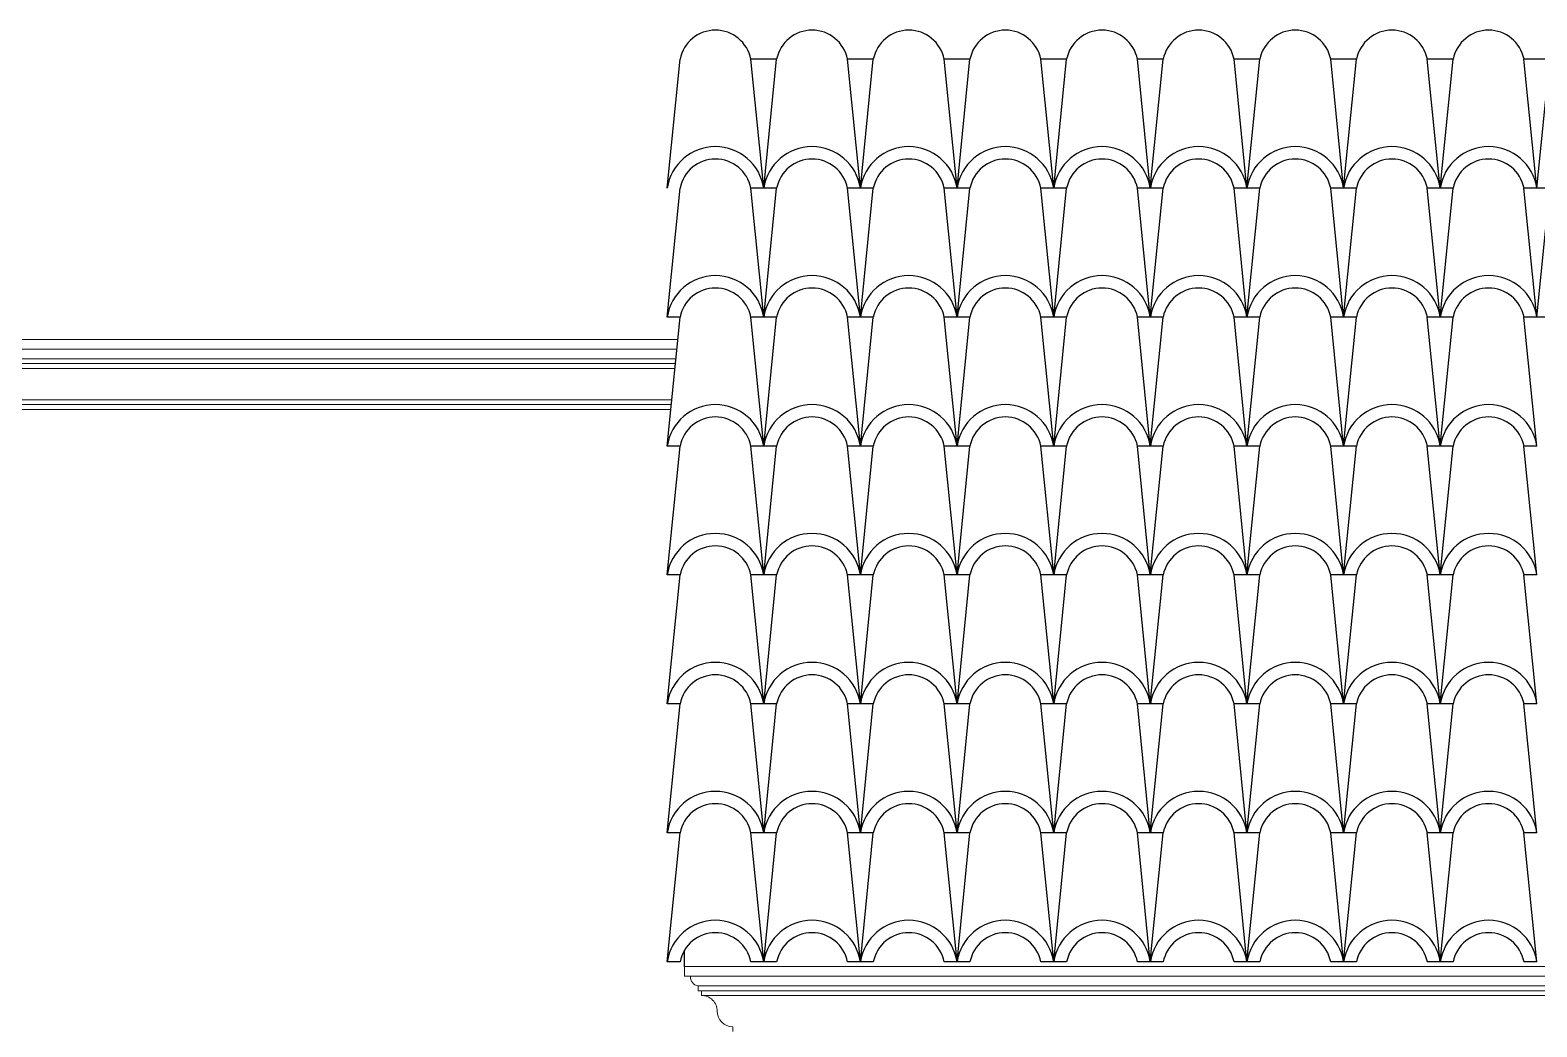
# Model space of a CAD drawing. Header units: millimetres. Extents: x 238 to 272, y 215.7 to 235.8.
# Drawn here: x 265.687 to 267.851, y 222.19 to 223.62 of the extents above; entities that cross this region are included whole.
import ezdxf

# ---------------------------------------------------------------- set-up
doc = ezdxf.new("R2010")
doc.units = ezdxf.units.MM
doc.linetypes.add('CENTER2', pattern=[28.575, 19.05, -3.175, 3.175, -3.175])
doc.layers.add('1', color=1, linetype='CENTER2')
for name, color, linetype, lineweight in [('fachada c 4', 4, 'Continuous', 15), ('muebles', 6, 'Continuous', 5), ('muros', 7, 'Continuous', 25)]:
    doc.layers.add(name, color=color, linetype=linetype, lineweight=lineweight)

msp = doc.modelspace()

# ---------------------------------------------------------------- linework, layer by layer
at = {"layer": '1'}
for p, q in [((266.6022, 223.3934), (266.6207, 223.5785)), ((266.741, 223.3934), (266.7225, 223.5785)), ((266.741, 223.5785), (266.7225, 223.5785)), ((266.741, 223.5785), (266.7225, 223.5785)), ((266.741, 223.3934), (266.7595, 223.5785)), ((266.7595, 223.5785), (266.741, 223.5785)), ((266.7595, 223.5785), (266.741, 223.5785)), ((266.8798, 223.3934), (266.8613, 223.5785)), ((266.8798, 223.5785), (266.8613, 223.5785)), ((266.8798, 223.5785), (266.8613, 223.5785)), ((266.8798, 223.3934), (266.8983, 223.5785)), ((266.8983, 223.5785), (266.8798, 223.5785)), ((266.8983, 223.5785), (266.8798, 223.5785)), ((267.0186, 223.3934), (267.0001, 223.5785)), ((267.0186, 223.5785), (267.0001, 223.5785)), ((267.0186, 223.5785), (267.0001, 223.5785)), ((267.0186, 223.3934), (267.0371, 223.5785)), ((267.0371, 223.5785), (267.0186, 223.5785)), ((267.0371, 223.5785), (267.0186, 223.5785)), ((267.1574, 223.3934), (267.1389, 223.5785)), ((267.1574, 223.5785), (267.1389, 223.5785)), ((267.1574, 223.5785), (267.1389, 223.5785)), ((267.1574, 223.3934), (267.1759, 223.5785)), ((267.1759, 223.5785), (267.1574, 223.5785)), ((267.1759, 223.5785), (267.1574, 223.5785)), ((267.2962, 223.3934), (267.2777, 223.5785)), ((267.2962, 223.5785), (267.2777, 223.5785)), ((267.2962, 223.5785), (267.2777, 223.5785)), ((267.2962, 223.3934), (267.3147, 223.5785)), ((267.3147, 223.5785), (267.2962, 223.5785)), ((267.3147, 223.5785), (267.2962, 223.5785)), ((267.435, 223.3934), (267.4165, 223.5785)), ((267.435, 223.5785), (267.4165, 223.5785)), ((267.435, 223.5785), (267.4165, 223.5785)), ((267.435, 223.3934), (267.4535, 223.5785)), ((267.4535, 223.5785), (267.435, 223.5785)), ((267.4535, 223.5785), (267.435, 223.5785)), ((267.5738, 223.3934), (267.5553, 223.5785)), ((267.5738, 223.5785), (267.5553, 223.5785)), ((267.5738, 223.5785), (267.5553, 223.5785)), ((267.5738, 223.3934), (267.5923, 223.5785)), ((267.5923, 223.5785), (267.5738, 223.5785)), ((267.5923, 223.5785), (267.5738, 223.5785)), ((267.7126, 223.3934), (267.694, 223.5785)), ((267.7126, 223.5785), (267.694, 223.5785)), ((267.7126, 223.5785), (267.694, 223.5785)), ((267.7126, 223.3934), (267.7311, 223.5785)), ((267.7311, 223.5785), (267.7126, 223.5785)), ((267.7311, 223.5785), (267.7126, 223.5785)), ((267.8514, 223.3934), (267.8328, 223.5785)), ((267.8514, 223.5785), (267.8328, 223.5785)), ((267.8514, 223.5785), (267.8328, 223.5785)), ((267.8514, 223.5785), (267.8328, 223.5785)), ((267.8514, 223.5785), (267.8328, 223.5785)), ((267.8514, 223.3934), (267.8699, 223.5785)), ((267.8699, 223.5785), (267.8514, 223.5785)), ((267.8699, 223.5785), (267.8514, 223.5785)), ((266.6022, 223.2084), (266.6207, 223.3934)), ((266.741, 223.3934), (266.7225, 223.3934)), ((266.741, 223.3934), (266.7225, 223.3934)), ((266.741, 223.2084), (266.7225, 223.3934)), ((266.7595, 223.3934), (266.741, 223.3934)), ((266.7595, 223.3934), (266.741, 223.3934)), ((266.741, 223.2084), (266.7595, 223.3934)), ((266.8798, 223.3934), (266.8613, 223.3934)), ((266.8798, 223.3934), (266.8613, 223.3934)), ((266.8798, 223.2084), (266.8613, 223.3934)), ((266.8983, 223.3934), (266.8798, 223.3934)), ((266.8983, 223.3934), (266.8798, 223.3934)), ((266.8798, 223.2084), (266.8983, 223.3934)), ((267.0186, 223.3934), (267.0001, 223.3934)), ((267.0186, 223.3934), (267.0001, 223.3934)), ((267.0186, 223.2084), (267.0001, 223.3934)), ((267.0371, 223.3934), (267.0186, 223.3934)), ((267.0371, 223.3934), (267.0186, 223.3934)), ((267.0186, 223.2084), (267.0371, 223.3934)), ((267.1574, 223.3934), (267.1389, 223.3934)), ((267.1574, 223.3934), (267.1389, 223.3934)), ((267.1574, 223.2084), (267.1389, 223.3934)), ((267.1759, 223.3934), (267.1574, 223.3934)), ((267.1759, 223.3934), (267.1574, 223.3934)), ((267.1574, 223.2084), (267.1759, 223.3934)), ((267.2962, 223.3934), (267.2777, 223.3934)), ((267.2962, 223.3934), (267.2777, 223.3934)), ((267.2962, 223.2084), (267.2777, 223.3934)), ((267.3147, 223.3934), (267.2962, 223.3934)), ((267.3147, 223.3934), (267.2962, 223.3934)), ((267.2962, 223.2084), (267.3147, 223.3934)), ((267.435, 223.3934), (267.4165, 223.3934)), ((267.435, 223.3934), (267.4165, 223.3934)), ((267.435, 223.2084), (267.4165, 223.3934)), ((267.4535, 223.3934), (267.435, 223.3934)), ((267.4535, 223.3934), (267.435, 223.3934)), ((267.435, 223.2084), (267.4535, 223.3934)), ((267.5738, 223.3934), (267.5553, 223.3934)), ((267.5738, 223.3934), (267.5553, 223.3934)), ((267.5738, 223.2084), (267.5553, 223.3934)), ((267.5923, 223.3934), (267.5738, 223.3934)), ((267.5923, 223.3934), (267.5738, 223.3934)), ((267.5738, 223.2084), (267.5923, 223.3934)), ((267.7126, 223.3934), (267.694, 223.3934)), ((267.7126, 223.3934), (267.694, 223.3934)), ((267.7126, 223.2084), (267.694, 223.3934)), ((267.7311, 223.3934), (267.7126, 223.3934)), ((267.7311, 223.3934), (267.7126, 223.3934)), ((267.7126, 223.2084), (267.7311, 223.3934)), ((267.8514, 223.3934), (267.8328, 223.3934)), ((267.8514, 223.3934), (267.8328, 223.3934)), ((267.8514, 223.3934), (267.8328, 223.3934)), ((267.8514, 223.3934), (267.8328, 223.3934)), ((267.8514, 223.2084), (267.8328, 223.3934)), ((267.8699, 223.3934), (267.8514, 223.3934)), ((267.8699, 223.3934), (267.8514, 223.3934)), ((267.8514, 223.2084), (267.8699, 223.3934)), ((266.6022, 223.0233), (266.6207, 223.2084)), ((266.6207, 223.2084), (266.6022, 223.2084)), ((266.741, 223.0233), (266.7225, 223.2084)), ((266.741, 223.2084), (266.7225, 223.2084)), ((266.741, 223.0233), (266.7595, 223.2084)), ((266.7595, 223.2084), (266.741, 223.2084)), ((266.8798, 223.0233), (266.8613, 223.2084)), ((266.8798, 223.2084), (266.8613, 223.2084)), ((266.8798, 223.0233), (266.8983, 223.2084)), ((266.8983, 223.2084), (266.8798, 223.2084)), ((267.0186, 223.0233), (267.0001, 223.2084)), ((267.0186, 223.2084), (267.0001, 223.2084)), ((267.0186, 223.0233), (267.0371, 223.2084)), ((267.0371, 223.2084), (267.0186, 223.2084)), ((267.1574, 223.0233), (267.1389, 223.2084)), ((267.1574, 223.2084), (267.1389, 223.2084)), ((267.1574, 223.0233), (267.1759, 223.2084)), ((267.1759, 223.2084), (267.1574, 223.2084)), ((267.2962, 223.0233), (267.2777, 223.2084)), ((267.2962, 223.2084), (267.2777, 223.2084)), ((267.2962, 223.0233), (267.3147, 223.2084)), ((267.3147, 223.2084), (267.2962, 223.2084)), ((267.435, 223.0233), (267.4165, 223.2084)), ((267.435, 223.2084), (267.4165, 223.2084)), ((267.435, 223.0233), (267.4535, 223.2084)), ((267.4535, 223.2084), (267.435, 223.2084)), ((267.5738, 223.0233), (267.5553, 223.2084)), ((267.5738, 223.2084), (267.5553, 223.2084)), ((267.5738, 223.0233), (267.5923, 223.2084)), ((267.5923, 223.2084), (267.5738, 223.2084)), ((267.7126, 223.0233), (267.694, 223.2084)), ((267.7126, 223.2084), (267.694, 223.2084)), ((267.7126, 223.0233), (267.7311, 223.2084)), ((267.7311, 223.2084), (267.7126, 223.2084)), ((267.8514, 223.0233), (267.8328, 223.2084)), ((267.8514, 223.2084), (267.8328, 223.2084)), ((267.8699, 223.2084), (267.8514, 223.2084)), ((266.6022, 222.8383), (266.6207, 223.0233)), ((266.6207, 223.0233), (266.6022, 223.0233)), ((266.6207, 223.0233), (266.6022, 223.0233)), ((266.741, 222.8383), (266.7225, 223.0233)), ((266.741, 223.0233), (266.7225, 223.0233)), ((266.741, 223.0233), (266.7225, 223.0233)), ((266.741, 222.8383), (266.7595, 223.0233)), ((266.7595, 223.0233), (266.741, 223.0233)), ((266.7595, 223.0233), (266.741, 223.0233)), ((266.8798, 222.8383), (266.8613, 223.0233)), ((266.8798, 223.0233), (266.8613, 223.0233)), ((266.8798, 223.0233), (266.8613, 223.0233)), ((266.8798, 222.8383), (266.8983, 223.0233)), ((266.8983, 223.0233), (266.8798, 223.0233)), ((266.8983, 223.0233), (266.8798, 223.0233)), ((267.0186, 222.8383), (267.0001, 223.0233)), ((267.0186, 223.0233), (267.0001, 223.0233)), ((267.0186, 223.0233), (267.0001, 223.0233)), ((267.0186, 222.8383), (267.0371, 223.0233)), ((267.0371, 223.0233), (267.0186, 223.0233)), ((267.0371, 223.0233), (267.0186, 223.0233)), ((267.1574, 223.0233), (267.1389, 223.0233)), ((267.1574, 223.0233), (267.1389, 223.0233)), ((267.1574, 222.8383), (267.1389, 223.0233)), ((267.1759, 223.0233), (267.1574, 223.0233)), ((267.1759, 223.0233), (267.1574, 223.0233)), ((267.1574, 222.8383), (267.1759, 223.0233)), ((267.2962, 223.0233), (267.2777, 223.0233)), ((267.2962, 223.0233), (267.2777, 223.0233)), ((267.2962, 222.8383), (267.2777, 223.0233)), ((267.3147, 223.0233), (267.2962, 223.0233)), ((267.3147, 223.0233), (267.2962, 223.0233)), ((267.2962, 222.8383), (267.3147, 223.0233)), ((267.435, 223.0233), (267.4165, 223.0233)), ((267.435, 223.0233), (267.4165, 223.0233)), ((267.435, 222.8383), (267.4165, 223.0233)), ((267.435, 222.8383), (267.4535, 223.0233)), ((267.4535, 223.0233), (267.435, 223.0233)), ((267.4535, 223.0233), (267.435, 223.0233)), ((267.5738, 222.8383), (267.5553, 223.0233)), ((267.5738, 223.0233), (267.5553, 223.0233)), ((267.5738, 223.0233), (267.5553, 223.0233)), ((267.5738, 222.8383), (267.5923, 223.0233)), ((267.5923, 223.0233), (267.5738, 223.0233)), ((267.5923, 223.0233), (267.5738, 223.0233)), ((267.7126, 222.8383), (267.694, 223.0233)), ((267.7126, 223.0233), (267.694, 223.0233)), ((267.7126, 223.0233), (267.694, 223.0233)), ((267.7126, 222.8383), (267.7311, 223.0233)), ((267.7311, 223.0233), (267.7126, 223.0233)), ((267.7311, 223.0233), (267.7126, 223.0233)), ((267.8514, 222.8383), (267.8328, 223.0233)), ((267.8514, 223.0233), (267.8328, 223.0233)), ((267.8514, 223.0233), (267.8328, 223.0233)), ((267.8514, 223.0233), (267.8328, 223.0233)), ((267.8514, 223.0233), (267.8328, 223.0233)), ((266.6207, 222.8383), (266.6022, 222.8383)), ((266.6207, 222.8383), (266.6022, 222.8383)), ((266.6022, 222.6532), (266.6207, 222.8383)), ((266.741, 222.8383), (266.7225, 222.8383)), ((266.741, 222.8383), (266.7225, 222.8383)), ((266.741, 222.6532), (266.7225, 222.8383)), ((266.7595, 222.8383), (266.741, 222.8383)), ((266.7595, 222.8383), (266.741, 222.8383)), ((266.741, 222.6532), (266.7595, 222.8383)), ((266.8798, 222.8383), (266.8613, 222.8383)), ((266.8798, 222.8383), (266.8613, 222.8383)), ((266.8798, 222.6532), (266.8613, 222.8383)), ((266.8983, 222.8383), (266.8798, 222.8383)), ((266.8983, 222.8383), (266.8798, 222.8383)), ((266.8798, 222.6532), (266.8983, 222.8383)), ((267.0186, 222.8383), (267.0001, 222.8383)), ((267.0186, 222.8383), (267.0001, 222.8383)), ((267.0186, 222.6532), (267.0001, 222.8383)), ((267.0371, 222.8383), (267.0186, 222.8383)), ((267.0371, 222.8383), (267.0186, 222.8383)), ((267.0186, 222.6532), (267.0371, 222.8383)), ((267.1574, 222.8383), (267.1389, 222.8383)), ((267.1574, 222.8383), (267.1389, 222.8383)), ((267.1574, 222.6532), (267.1389, 222.8383)), ((267.1759, 222.8383), (267.1574, 222.8383)), ((267.1759, 222.8383), (267.1574, 222.8383)), ((267.1574, 222.6532), (267.1759, 222.8383)), ((267.2962, 222.8383), (267.2777, 222.8383)), ((267.2962, 222.8383), (267.2777, 222.8383)), ((267.2962, 222.6532), (267.2777, 222.8383)), ((267.3147, 222.8383), (267.2962, 222.8383)), ((267.3147, 222.8383), (267.2962, 222.8383)), ((267.2962, 222.6532), (267.3147, 222.8383)), ((267.435, 222.8383), (267.4165, 222.8383)), ((267.435, 222.8383), (267.4165, 222.8383)), ((267.435, 222.6532), (267.4165, 222.8383)), ((267.4535, 222.8383), (267.435, 222.8383)), ((267.4535, 222.8383), (267.435, 222.8383)), ((267.435, 222.6532), (267.4535, 222.8383)), ((267.5738, 222.8383), (267.5553, 222.8383)), ((267.5738, 222.8383), (267.5553, 222.8383)), ((267.5738, 222.6532), (267.5553, 222.8383)), ((267.5923, 222.8383), (267.5738, 222.8383)), ((267.5923, 222.8383), (267.5738, 222.8383)), ((267.5738, 222.6532), (267.5923, 222.8383)), ((267.7126, 222.8383), (267.694, 222.8383)), ((267.7126, 222.8383), (267.694, 222.8383)), ((267.7126, 222.6532), (267.694, 222.8383)), ((267.7311, 222.8383), (267.7126, 222.8383)), ((267.7311, 222.8383), (267.7126, 222.8383)), ((267.7126, 222.6532), (267.7311, 222.8383)), ((267.8514, 222.8383), (267.8328, 222.8383)), ((267.8514, 222.8383), (267.8328, 222.8383)), ((267.8514, 222.8383), (267.8328, 222.8383)), ((267.8514, 222.8383), (267.8328, 222.8383)), ((267.8514, 222.6532), (267.8328, 222.8383)), ((266.6207, 222.6532), (266.6022, 222.6532)), ((266.6022, 222.4681), (266.6207, 222.6532)), ((266.741, 222.6532), (266.7225, 222.6532)), ((266.741, 222.4681), (266.7225, 222.6532)), ((266.7595, 222.6532), (266.741, 222.6532)), ((266.741, 222.4681), (266.7595, 222.6532)), ((266.8798, 222.6532), (266.8613, 222.6532)), ((266.8798, 222.4681), (266.8613, 222.6532)), ((266.8983, 222.6532), (266.8798, 222.6532)), ((266.8798, 222.4681), (266.8983, 222.6532)), ((267.0186, 222.6532), (267.0001, 222.6532)), ((267.0186, 222.4681), (267.0001, 222.6532)), ((267.0371, 222.6532), (267.0186, 222.6532)), ((267.0186, 222.4681), (267.0371, 222.6532)), ((267.1574, 222.6532), (267.1389, 222.6532)), ((267.1574, 222.4681), (267.1389, 222.6532)), ((267.1759, 222.6532), (267.1574, 222.6532)), ((267.1574, 222.4681), (267.1759, 222.6532)), ((267.2962, 222.6532), (267.2777, 222.6532)), ((267.2962, 222.4681), (267.2777, 222.6532)), ((267.3147, 222.6532), (267.2962, 222.6532)), ((267.2962, 222.4681), (267.3147, 222.6532)), ((267.435, 222.6532), (267.4165, 222.6532)), ((267.435, 222.4681), (267.4165, 222.6532)), ((267.435, 222.4681), (267.4535, 222.6532)), ((267.4535, 222.6532), (267.435, 222.6532)), ((267.5738, 222.4681), (267.5553, 222.6532)), ((267.5738, 222.6532), (267.5553, 222.6532)), ((267.5738, 222.4681), (267.5923, 222.6532)), ((267.5923, 222.6532), (267.5738, 222.6532)), ((267.7126, 222.4681), (267.694, 222.6532)), ((267.7126, 222.6532), (267.694, 222.6532)), ((267.7126, 222.4681), (267.7311, 222.6532)), ((267.7311, 222.6532), (267.7126, 222.6532)), ((267.8514, 222.4681), (267.8328, 222.6532)), ((267.8514, 222.6532), (267.8328, 222.6532)), ((266.6022, 222.2831), (266.6207, 222.4681)), ((266.6207, 222.4681), (266.6022, 222.4681)), ((266.6207, 222.4681), (266.6022, 222.4681)), ((266.741, 222.2831), (266.7225, 222.4681)), ((266.741, 222.4681), (266.7225, 222.4681)), ((266.741, 222.4681), (266.7225, 222.4681)), ((266.741, 222.2831), (266.7595, 222.4681)), ((266.7595, 222.4681), (266.741, 222.4681)), ((266.7595, 222.4681), (266.741, 222.4681)), ((266.8798, 222.2831), (266.8613, 222.4681)), ((266.8798, 222.4681), (266.8613, 222.4681)), ((266.8798, 222.4681), (266.8613, 222.4681)), ((266.8798, 222.2831), (266.8983, 222.4681)), ((266.8983, 222.4681), (266.8798, 222.4681)), ((266.8983, 222.4681), (266.8798, 222.4681)), ((267.0186, 222.2831), (267.0001, 222.4681)), ((267.0186, 222.4681), (267.0001, 222.4681)), ((267.0186, 222.4681), (267.0001, 222.4681)), ((267.0186, 222.2831), (267.0371, 222.4681)), ((267.0371, 222.4681), (267.0186, 222.4681)), ((267.0371, 222.4681), (267.0186, 222.4681)), ((267.1574, 222.2831), (267.1389, 222.4681)), ((267.1574, 222.4681), (267.1389, 222.4681)), ((267.1574, 222.4681), (267.1389, 222.4681)), ((267.1574, 222.2831), (267.1759, 222.4681)), ((267.1759, 222.4681), (267.1574, 222.4681)), ((267.1759, 222.4681), (267.1574, 222.4681)), ((267.2962, 222.2831), (267.2777, 222.4681)), ((267.2962, 222.4681), (267.2777, 222.4681)), ((267.2962, 222.4681), (267.2777, 222.4681)), ((267.2962, 222.2831), (267.3147, 222.4681)), ((267.3147, 222.4681), (267.2962, 222.4681)), ((267.3147, 222.4681), (267.2962, 222.4681)), ((267.435, 222.2831), (267.4165, 222.4681)), ((267.435, 222.4681), (267.4165, 222.4681)), ((267.435, 222.4681), (267.4165, 222.4681)), ((267.435, 222.2831), (267.4535, 222.4681)), ((267.4535, 222.4681), (267.435, 222.4681)), ((267.4535, 222.4681), (267.435, 222.4681)), ((267.5738, 222.2831), (267.5553, 222.4681)), ((267.5738, 222.4681), (267.5553, 222.4681)), ((267.5738, 222.4681), (267.5553, 222.4681)), ((267.5738, 222.2831), (267.5923, 222.4681)), ((267.5923, 222.4681), (267.5738, 222.4681)), ((267.5923, 222.4681), (267.5738, 222.4681)), ((267.7126, 222.2831), (267.694, 222.4681)), ((267.7126, 222.4681), (267.694, 222.4681)), ((267.7126, 222.4681), (267.694, 222.4681)), ((267.7126, 222.2831), (267.7311, 222.4681)), ((267.7311, 222.4681), (267.7126, 222.4681)), ((267.7311, 222.4681), (267.7126, 222.4681)), ((267.8514, 222.2831), (267.8328, 222.4681)), ((267.8514, 222.4681), (267.8328, 222.4681)), ((267.8514, 222.4681), (267.8328, 222.4681)), ((267.8514, 222.4681), (267.8328, 222.4681)), ((267.8514, 222.4681), (267.8328, 222.4681)), ((266.6207, 222.2831), (266.6022, 222.2831)), ((266.741, 222.2831), (266.7225, 222.2831)), ((266.7595, 222.2831), (266.741, 222.2831)), ((266.8798, 222.2831), (266.8613, 222.2831)), ((266.8983, 222.2831), (266.8798, 222.2831)), ((267.0186, 222.2831), (267.0001, 222.2831)), ((267.0371, 222.2831), (267.0186, 222.2831)), ((267.1574, 222.2831), (267.1389, 222.2831)), ((267.1759, 222.2831), (267.1574, 222.2831)), ((267.2962, 222.2831), (267.2777, 222.2831)), ((267.3147, 222.2831), (267.2962, 222.2831)), ((267.435, 222.2831), (267.4165, 222.2831)), ((267.4535, 222.2831), (267.435, 222.2831)), ((267.5738, 222.2831), (267.5553, 222.2831)), ((267.5923, 222.2831), (267.5738, 222.2831)), ((267.7126, 222.2831), (267.694, 222.2831)), ((267.7311, 222.2831), (267.7126, 222.2831)), ((267.8514, 222.2831), (267.8328, 222.2831))]:
    msp.add_line(p, q, dxfattribs=at)
for centre, radius, start, end in [((266.6716, 223.5683), 0.0519, 11.3099, 168.6901), ((266.6716, 223.5683), 0.0519, 11.3099, 168.6901), ((266.8104, 223.5683), 0.0519, 11.3099, 168.6901), ((266.8104, 223.5683), 0.0519, 11.3099, 168.6901), ((266.9492, 223.5683), 0.0519, 11.3099, 168.6901), ((266.9492, 223.5683), 0.0519, 11.3099, 168.6901), ((267.088, 223.5683), 0.0519, 11.3099, 168.6901), ((267.088, 223.5683), 0.0519, 11.3099, 168.6901), ((267.2268, 223.5683), 0.0519, 11.3099, 168.6901), ((267.2268, 223.5683), 0.0519, 11.3099, 168.6901), ((267.3656, 223.5683), 0.0519, 11.3099, 168.6901), ((267.3656, 223.5683), 0.0519, 11.3099, 168.6901), ((267.5044, 223.5683), 0.0519, 11.3099, 168.6901), ((267.5044, 223.5683), 0.0519, 11.3099, 168.6901), ((267.6432, 223.5683), 0.0519, 11.3099, 168.6901), ((267.6432, 223.5683), 0.0519, 11.3099, 168.6901), ((267.782, 223.5683), 0.0519, 11.3099, 168.6901), ((267.782, 223.5683), 0.0519, 11.3099, 168.6901), ((266.6716, 223.3828), 0.0702, 8.7462, 171.2538), ((266.6716, 223.3833), 0.0519, 11.3099, 168.6901), ((266.6716, 223.3833), 0.0519, 11.3099, 168.6901), ((266.8104, 223.3828), 0.0702, 8.7462, 171.2538), ((266.8104, 223.3833), 0.0519, 11.3099, 168.6901), ((266.8104, 223.3833), 0.0519, 11.3099, 168.6901), ((266.9492, 223.3828), 0.0702, 8.7462, 171.2538), ((266.9492, 223.3833), 0.0519, 11.3099, 168.6901), ((266.9492, 223.3833), 0.0519, 11.3099, 168.6901), ((267.088, 223.3828), 0.0702, 8.7462, 171.2538), ((267.088, 223.3833), 0.0519, 11.3099, 168.6901), ((267.088, 223.3833), 0.0519, 11.3099, 168.6901), ((267.2268, 223.3828), 0.0702, 8.7462, 171.2538), ((267.2268, 223.3833), 0.0519, 11.3099, 168.6901), ((267.2268, 223.3833), 0.0519, 11.3099, 168.6901), ((267.3656, 223.3828), 0.0702, 8.7462, 171.2538), ((267.3656, 223.3833), 0.0519, 11.3099, 168.6901), ((267.3656, 223.3833), 0.0519, 11.3099, 168.6901), ((267.5044, 223.3828), 0.0702, 8.7462, 171.2538), ((267.5044, 223.3833), 0.0519, 11.3099, 168.6901), ((267.5044, 223.3833), 0.0519, 11.3099, 168.6901), ((267.6432, 223.3828), 0.0702, 8.7462, 171.2538), ((267.6432, 223.3833), 0.0519, 11.3099, 168.6901), ((267.6432, 223.3833), 0.0519, 11.3099, 168.6901), ((267.782, 223.3828), 0.0702, 8.7462, 171.2538), ((267.782, 223.3833), 0.0519, 11.3099, 168.6901), ((267.782, 223.3833), 0.0519, 11.3099, 168.6901), ((266.6716, 223.1977), 0.0702, 8.7462, 171.2538), ((266.8104, 223.1977), 0.0702, 8.7462, 171.2538), ((266.9492, 223.1977), 0.0702, 8.7462, 171.2538), ((267.088, 223.1977), 0.0702, 8.7462, 171.2538), ((267.2268, 223.1977), 0.0702, 8.7462, 171.2538), ((267.3656, 223.1977), 0.0702, 8.7462, 171.2538), ((267.5044, 223.1977), 0.0702, 8.7462, 171.2538), ((267.6432, 223.1977), 0.0702, 8.7462, 171.2538), ((267.782, 223.1977), 0.0702, 8.7462, 171.2538), ((266.6716, 223.1982), 0.0519, 11.3099, 168.6901), ((266.6716, 223.1982), 0.0519, 11.3099, 168.6901), ((266.6716, 223.1982), 0.0519, 11.3099, 168.6901), ((266.8104, 223.1982), 0.0519, 11.3099, 168.6901), ((266.8104, 223.1982), 0.0519, 11.3099, 168.6901), ((266.8104, 223.1982), 0.0519, 11.3099, 168.6901), ((266.9492, 223.1982), 0.0519, 11.3099, 168.6901), ((266.9492, 223.1982), 0.0519, 11.3099, 168.6901), ((266.9492, 223.1982), 0.0519, 11.3099, 168.6901), ((267.088, 223.1982), 0.0519, 11.3099, 168.6901), ((267.088, 223.1982), 0.0519, 11.3099, 168.6901), ((267.088, 223.1982), 0.0519, 11.3099, 168.6901), ((267.2268, 223.1982), 0.0519, 11.3099, 168.6901), ((267.2268, 223.1982), 0.0519, 11.3099, 168.6901), ((267.2268, 223.1982), 0.0519, 11.3099, 168.6901), ((267.3656, 223.1982), 0.0519, 11.3099, 168.6901), ((267.3656, 223.1982), 0.0519, 11.3099, 168.6901), ((267.3656, 223.1982), 0.0519, 11.3099, 168.6901), ((267.5044, 223.1982), 0.0519, 11.3099, 168.6901), ((267.5044, 223.1982), 0.0519, 11.3099, 168.6901), ((267.5044, 223.1982), 0.0519, 11.3099, 168.6901), ((267.6432, 223.1982), 0.0519, 11.3099, 168.6901), ((267.6432, 223.1982), 0.0519, 11.3099, 168.6901), ((267.6432, 223.1982), 0.0519, 11.3099, 168.6901), ((267.782, 223.1982), 0.0519, 11.3099, 168.6901), ((267.782, 223.1982), 0.0519, 11.3099, 168.6901), ((267.782, 223.1982), 0.0519, 11.3099, 168.6901), ((266.6716, 223.0126), 0.0702, 8.7462, 171.2538), ((266.8104, 223.0126), 0.0702, 8.7462, 171.2538), ((266.9492, 223.0126), 0.0702, 8.7462, 171.2538), ((267.088, 223.0126), 0.0702, 8.7462, 171.2538), ((267.2268, 223.0126), 0.0702, 8.7462, 171.2538), ((267.3656, 223.0126), 0.0702, 8.7462, 171.2538), ((267.5044, 223.0126), 0.0702, 8.7462, 171.2538), ((267.6432, 223.0126), 0.0702, 8.7462, 171.2538), ((267.782, 223.0126), 0.0702, 8.7462, 171.2538), ((266.6716, 223.0131), 0.0519, 11.3099, 168.6901), ((266.6716, 223.0131), 0.0519, 11.3099, 168.6901), ((266.6716, 223.0131), 0.0519, 11.3099, 168.6901), ((266.6716, 223.0131), 0.0519, 11.3099, 168.6901), ((266.8104, 223.0131), 0.0519, 11.3099, 168.6901), ((266.8104, 223.0131), 0.0519, 11.3099, 168.6901), ((266.8104, 223.0131), 0.0519, 11.3099, 168.6901), ((266.8104, 223.0131), 0.0519, 11.3099, 168.6901), ((266.9492, 223.0131), 0.0519, 11.3099, 168.6901), ((266.9492, 223.0131), 0.0519, 11.3099, 168.6901), ((266.9492, 223.0131), 0.0519, 11.3099, 168.6901), ((266.9492, 223.0131), 0.0519, 11.3099, 168.6901), ((267.088, 223.0131), 0.0519, 11.3099, 168.6901), ((267.088, 223.0131), 0.0519, 11.3099, 168.6901), ((267.088, 223.0131), 0.0519, 11.3099, 168.6901), ((267.088, 223.0131), 0.0519, 11.3099, 168.6901), ((267.2268, 223.0131), 0.0519, 11.3099, 168.6901), ((267.2268, 223.0131), 0.0519, 11.3099, 168.6901), ((267.2268, 223.0131), 0.0519, 11.3099, 168.6901), ((267.2268, 223.0131), 0.0519, 11.3099, 168.6901), ((267.3656, 223.0131), 0.0519, 11.3099, 168.6901), ((267.3656, 223.0131), 0.0519, 11.3099, 168.6901), ((267.3656, 223.0131), 0.0519, 11.3099, 168.6901), ((267.3656, 223.0131), 0.0519, 11.3099, 168.6901), ((267.5044, 223.0131), 0.0519, 11.3099, 168.6901), ((267.5044, 223.0131), 0.0519, 11.3099, 168.6901), ((267.5044, 223.0131), 0.0519, 11.3099, 168.6901), ((267.5044, 223.0131), 0.0519, 11.3099, 168.6901), ((267.6432, 223.0131), 0.0519, 11.3099, 168.6901), ((267.6432, 223.0131), 0.0519, 11.3099, 168.6901), ((267.6432, 223.0131), 0.0519, 11.3099, 168.6901), ((267.6432, 223.0131), 0.0519, 11.3099, 168.6901), ((267.782, 223.0131), 0.0519, 11.3099, 168.6901), ((267.782, 223.0131), 0.0519, 11.3099, 168.6901), ((267.782, 223.0131), 0.0519, 11.3099, 168.6901), ((267.782, 223.0131), 0.0519, 11.3099, 168.6901), ((266.6716, 222.8276), 0.0702, 8.7462, 171.2538), ((266.8104, 222.8276), 0.0702, 8.7462, 171.2538), ((266.9492, 222.8276), 0.0702, 8.7462, 171.2538), ((267.088, 222.8276), 0.0702, 8.7462, 171.2538), ((267.2268, 222.8276), 0.0702, 8.7462, 171.2538), ((267.3656, 222.8276), 0.0702, 8.7462, 171.2538), ((267.5044, 222.8276), 0.0702, 8.7462, 171.2538), ((267.6432, 222.8276), 0.0702, 8.7462, 171.2538), ((267.782, 222.8276), 0.0702, 8.7462, 171.2538), ((266.6716, 222.8281), 0.0519, 11.3099, 168.6901), ((266.6716, 222.8281), 0.0519, 11.3099, 168.6901), ((266.8104, 222.8281), 0.0519, 11.3099, 168.6901), ((266.8104, 222.8281), 0.0519, 11.3099, 168.6901), ((266.9492, 222.8281), 0.0519, 11.3099, 168.6901), ((266.9492, 222.8281), 0.0519, 11.3099, 168.6901), ((267.088, 222.8281), 0.0519, 11.3099, 168.6901), ((267.088, 222.8281), 0.0519, 11.3099, 168.6901), ((267.2268, 222.8281), 0.0519, 11.3099, 168.6901), ((267.2268, 222.8281), 0.0519, 11.3099, 168.6901), ((267.3656, 222.8281), 0.0519, 11.3099, 168.6901), ((267.3656, 222.8281), 0.0519, 11.3099, 168.6901), ((267.5044, 222.8281), 0.0519, 11.3099, 168.6901), ((267.5044, 222.8281), 0.0519, 11.3099, 168.6901), ((267.6432, 222.8281), 0.0519, 11.3099, 168.6901), ((267.6432, 222.8281), 0.0519, 11.3099, 168.6901), ((267.782, 222.8281), 0.0519, 11.3099, 168.6901), ((267.782, 222.8281), 0.0519, 11.3099, 168.6901), ((266.6716, 222.6425), 0.0702, 8.7462, 171.2538), ((266.8104, 222.6425), 0.0702, 8.7462, 171.2538), ((266.9492, 222.6425), 0.0702, 8.7462, 171.2538), ((267.088, 222.6425), 0.0702, 8.7462, 171.2538), ((267.2268, 222.6425), 0.0702, 8.7462, 171.2538), ((267.3656, 222.6425), 0.0702, 8.7462, 171.2538), ((267.5044, 222.6425), 0.0702, 8.7462, 171.2538), ((267.6432, 222.6425), 0.0702, 8.7462, 171.2538), ((267.782, 222.6425), 0.0702, 8.7462, 171.2538), ((266.6716, 222.643), 0.0519, 11.3099, 168.6901), ((266.6716, 222.643), 0.0519, 11.3099, 168.6901), ((266.6716, 222.643), 0.0519, 11.3099, 168.6901), ((266.8104, 222.643), 0.0519, 11.3099, 168.6901), ((266.8104, 222.643), 0.0519, 11.3099, 168.6901), ((266.8104, 222.643), 0.0519, 11.3099, 168.6901), ((266.9492, 222.643), 0.0519, 11.3099, 168.6901), ((266.9492, 222.643), 0.0519, 11.3099, 168.6901), ((266.9492, 222.643), 0.0519, 11.3099, 168.6901), ((267.088, 222.643), 0.0519, 11.3099, 168.6901), ((267.088, 222.643), 0.0519, 11.3099, 168.6901), ((267.088, 222.643), 0.0519, 11.3099, 168.6901), ((267.2268, 222.643), 0.0519, 11.3099, 168.6901), ((267.2268, 222.643), 0.0519, 11.3099, 168.6901), ((267.2268, 222.643), 0.0519, 11.3099, 168.6901), ((267.3656, 222.643), 0.0519, 11.3099, 168.6901), ((267.3656, 222.643), 0.0519, 11.3099, 168.6901), ((267.3656, 222.643), 0.0519, 11.3099, 168.6901), ((267.5044, 222.643), 0.0519, 11.3099, 168.6901), ((267.5044, 222.643), 0.0519, 11.3099, 168.6901), ((267.5044, 222.643), 0.0519, 11.3099, 168.6901), ((267.6432, 222.643), 0.0519, 11.3099, 168.6901), ((267.6432, 222.643), 0.0519, 11.3099, 168.6901), ((267.6432, 222.643), 0.0519, 11.3099, 168.6901), ((267.782, 222.643), 0.0519, 11.3099, 168.6901), ((267.782, 222.643), 0.0519, 11.3099, 168.6901), ((267.782, 222.643), 0.0519, 11.3099, 168.6901), ((266.6716, 222.4575), 0.0702, 8.7462, 171.2538), ((266.8104, 222.4575), 0.0702, 8.7462, 171.2538), ((266.9492, 222.4575), 0.0702, 8.7462, 171.2538), ((267.088, 222.4575), 0.0702, 8.7462, 171.2538), ((267.2268, 222.4575), 0.0702, 8.7462, 171.2538), ((267.3656, 222.4575), 0.0702, 8.7462, 171.2538), ((267.5044, 222.4575), 0.0702, 8.7462, 171.2538), ((267.6432, 222.4575), 0.0702, 8.7462, 171.2538), ((267.782, 222.4575), 0.0702, 8.7462, 171.2538), ((266.6716, 222.458), 0.0519, 11.3099, 168.6901), ((266.6716, 222.458), 0.0519, 11.3099, 168.6901), ((266.8104, 222.458), 0.0519, 11.3099, 168.6901), ((266.8104, 222.458), 0.0519, 11.3099, 168.6901), ((266.9492, 222.458), 0.0519, 11.3099, 168.6901), ((266.9492, 222.458), 0.0519, 11.3099, 168.6901), ((267.088, 222.458), 0.0519, 11.3099, 168.6901), ((267.088, 222.458), 0.0519, 11.3099, 168.6901), ((267.2268, 222.458), 0.0519, 11.3099, 168.6901), ((267.2268, 222.458), 0.0519, 11.3099, 168.6901), ((267.3656, 222.458), 0.0519, 11.3099, 168.6901), ((267.3656, 222.458), 0.0519, 11.3099, 168.6901), ((267.5044, 222.458), 0.0519, 11.3099, 168.6901), ((267.5044, 222.458), 0.0519, 11.3099, 168.6901), ((267.6432, 222.458), 0.0519, 11.3099, 168.6901), ((267.6432, 222.458), 0.0519, 11.3099, 168.6901), ((267.782, 222.458), 0.0519, 11.3099, 168.6901), ((267.782, 222.458), 0.0519, 11.3099, 168.6901), ((266.6716, 222.2724), 0.0702, 8.7462, 171.2538), ((266.8104, 222.2724), 0.0702, 8.7462, 171.2538), ((266.9492, 222.2724), 0.0702, 8.7462, 171.2538), ((267.088, 222.2724), 0.0702, 8.7462, 171.2538), ((267.2268, 222.2724), 0.0702, 8.7462, 171.2538), ((267.3656, 222.2724), 0.0702, 8.7462, 171.2538), ((267.5044, 222.2724), 0.0702, 8.7462, 171.2538), ((267.6432, 222.2724), 0.0702, 8.7462, 171.2538), ((267.782, 222.2724), 0.0702, 8.7462, 171.2538), ((266.6716, 222.2729), 0.0519, 11.3099, 168.6901), ((266.8104, 222.2729), 0.0519, 11.3099, 168.6901), ((266.9492, 222.2729), 0.0519, 11.3099, 168.6901), ((267.088, 222.2729), 0.0519, 11.3099, 168.6901), ((267.2268, 222.2729), 0.0519, 11.3099, 168.6901), ((267.3656, 222.2729), 0.0519, 11.3099, 168.6901), ((267.5044, 222.2729), 0.0519, 11.3099, 168.6901), ((267.6432, 222.2729), 0.0519, 11.3099, 168.6901), ((267.782, 222.2729), 0.0519, 11.3099, 168.6901)]:
    msp.add_arc(centre, radius, start, end, dxfattribs=at)
at = {"layer": 'fachada c 4'}
for p, q in [((266.6175, 223.1761), (263.8773, 223.1761)), ((263.9544, 223.0759), (266.6074, 223.0759)), ((266.6273, 222.2761), (266.6273, 222.2623)), ((270.5273, 222.2761), (266.6273, 222.2761)), ((266.636, 222.2623), (266.6273, 222.2623)), ((266.6467, 222.2485), (266.6467, 222.2416)), ((266.6467, 222.2416), (266.6515, 222.2416)), ((266.6515, 222.2416), (266.6515, 222.2346)), ((266.6965, 222.1897), (266.6965, 222.1828))]:
    msp.add_line(p, q, dxfattribs=at)
for centre, radius, start, end in [((266.6483, 222.2608), 0.0124, 173.1082, 262.4729), ((266.6521, 222.2127), 0.0219, 358.536, 91.464), ((266.6967, 222.2124), 0.0227, 180.5223, 269.4777)]:
    msp.add_arc(centre, radius, start, end, dxfattribs=at)
at = {"layer": 'muebles'}
for p, q in [((266.6161, 223.1623), (263.886, 223.1623)), ((266.6147, 223.1485), (263.8967, 223.1485)), ((266.614, 223.1416), (263.9015, 223.1416)), ((266.6133, 223.1346), (263.9015, 223.1346)), ((263.9465, 223.0897), (266.6088, 223.0897)), ((263.9544, 223.0828), (266.6081, 223.0828)), ((270.5273, 222.2623), (266.636, 222.2623)), ((270.5273, 222.2485), (266.6467, 222.2485)), ((270.5273, 222.2416), (266.6515, 222.2416)), ((270.5273, 222.2346), (266.6515, 222.2346))]:
    msp.add_line(p, q, dxfattribs=at)
at = {"layer": 'muros'}
msp.add_line((266.6273, 222.2761), (266.6273, 222.3), dxfattribs=at)

doc.saveas('drawing.dxf')
